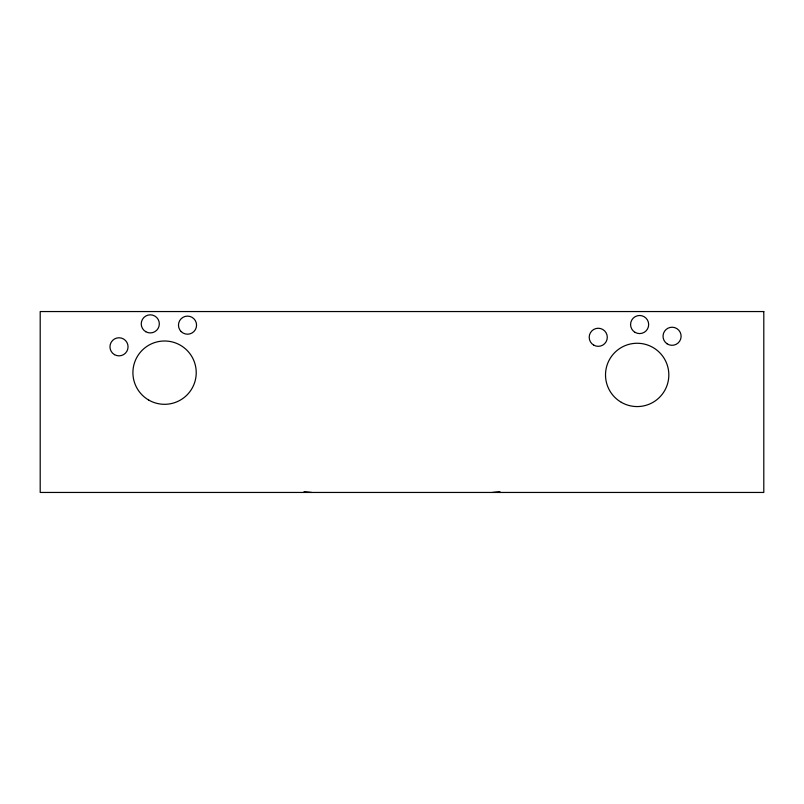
<?xml version="1.0" encoding="UTF-8"?>
<svg xmlns="http://www.w3.org/2000/svg" width="804" height="804" viewBox="0 0 804 804"><rect width="100%" height="100%" fill="white"/><g stroke="black" fill="none" stroke-linecap="round" stroke-linejoin="round"><path stroke-width="1.21" d="M492.45 492.45L499.937 491.646M304.063 491.646L311.55 492.45M763.8 311.55L40.2 311.55L40.2 492.45L763.8 492.45L763.8 311.55M621.341 402.332A31.657 31.657 0 0 0 668.827 374.915A31.657 31.657 0 0 0 621.341 347.499A31.657 31.657 0 0 0 621.341 402.332M667.059 343.79A9.045 9.045 0 0 0 681.099 336.856A9.045 9.045 0 0 0 668.074 328.153A9.045 9.045 0 0 0 667.059 343.79M635.1 332.374A9.045 9.045 0 0 0 648.667 324.535A9.045 9.045 0 0 0 635.1 316.706A9.045 9.045 0 0 0 635.1 332.374M593.724 345.127A9.045 9.045 0 0 0 607.291 337.298A9.045 9.045 0 0 0 593.724 329.459A9.045 9.045 0 0 0 593.724 345.127M148.74 400.07A31.657 31.657 0 0 0 196.226 372.654A31.657 31.657 0 0 0 148.74 345.238A31.657 31.657 0 0 0 148.74 400.07M181.161 331.59A9.045 9.045 0 0 0 196.266 327.449A9.045 9.045 0 0 0 185.121 316.434A9.045 9.045 0 0 0 181.161 331.59M145.765 331.71A9.045 9.045 0 0 0 159.333 323.871A9.045 9.045 0 0 0 145.765 316.042A9.045 9.045 0 0 0 145.765 331.71M114.49 354.644A9.045 9.045 0 0 0 128.057 346.805A9.045 9.045 0 0 0 114.49 338.976A9.045 9.045 0 0 0 114.49 354.644"/></g></svg>
